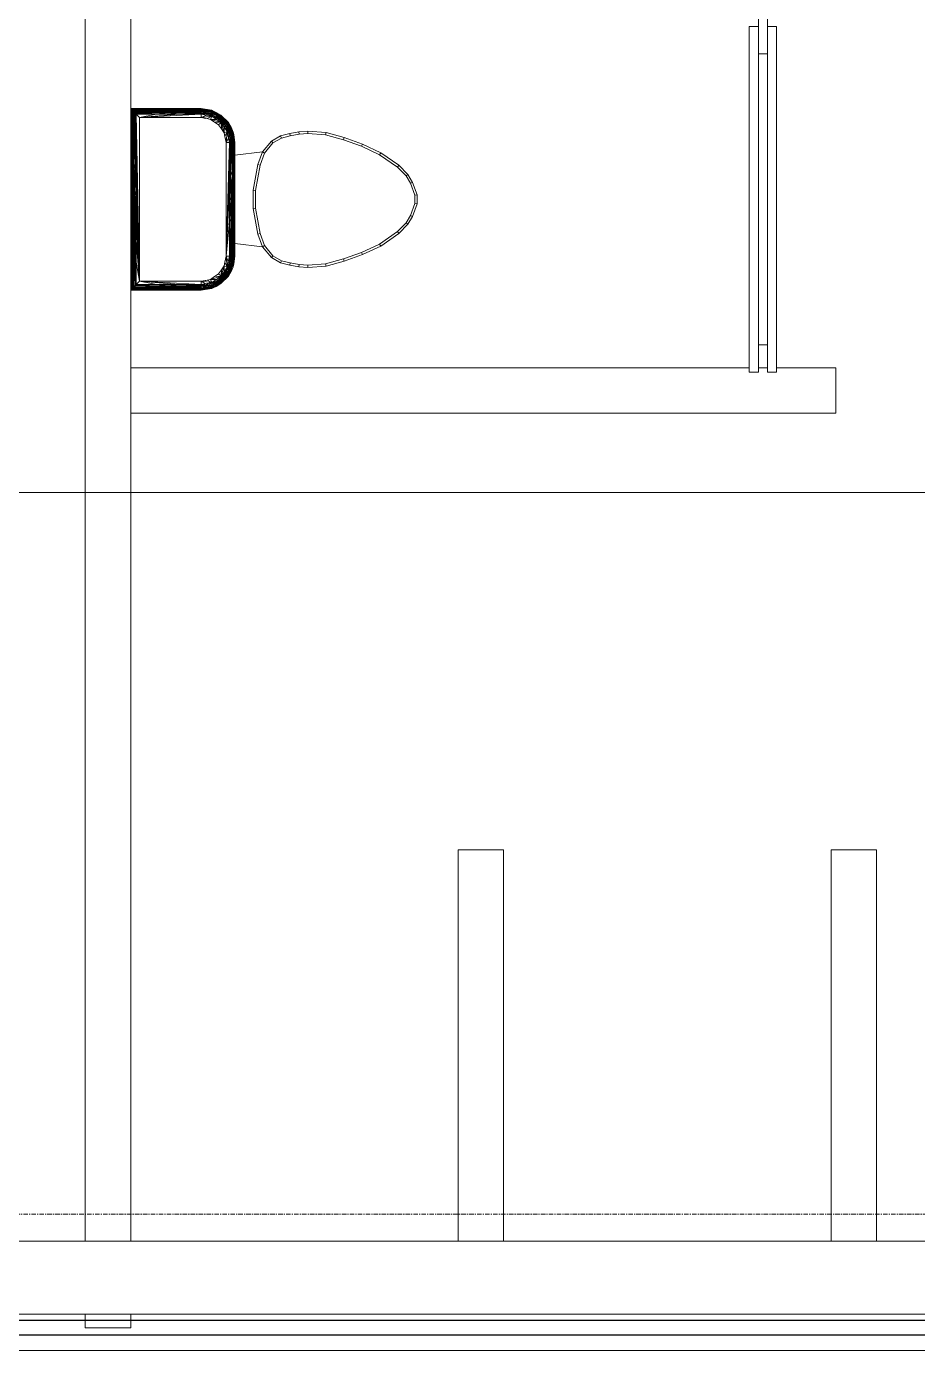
# Model space of a CAD drawing. Header units: inches. Extents: x 19712 to 27543, y -26063 to -18659.
# Drawn here: x 25509.9 to 25607.9, y -22799.3 to -22653.8 of the extents above; entities that cross this region are included whole.
import ezdxf

# ---------------------------------------------------------------- set-up
doc = ezdxf.new("R2010")
doc.units = ezdxf.units.IN
doc.header["$MEASUREMENT"] = 0
doc.linetypes.add('Grid Line 1_2_', pattern=[0.875, 0.5, -0.125, 0.125, -0.125])
for name, color, linetype, lineweight in [('A-DOOR', 31, 'Continuous', 9), ('A-GENM', 13, 'Continuous', 9), ('A-WALL', 113, 'Continuous', 9), ('C-BLDG-PADS', 91, 'Continuous', 9), ('C-TOPO', 7, 'Continuous', 9), ('G-ANNO-SYMB', 111, 'Continuous', 9), ('S-BEAM', 12, 'Continuous', 9), ('S-GRID', 1, 'Continuous', 9)]:
    doc.layers.add(name, color=color, linetype=linetype, lineweight=lineweight)

# ---------------------------------------------------------------- blocks, each defined once
blk = doc.blocks.new('Toilet-Domestic_ - Phase 10')
at = {"layer": 'A-GENM'}
for p, q in [((0.75, 18.98), (-0.98, 18.98)), ((-0.87, 18.86), (-0.98, 18.98)), ((0.75, 18.98), (-0.87, 18.86)), ((0.75, 18.98), (2.89, 18.98)), ((1.58, 18.86), (0.75, 18.98)), ((1.58, 18.86), (2.89, 18.98)), ((5.02, 18.98), (2.89, 18.98)), ((4.03, 18.86), (2.89, 18.98)), ((5.02, 18.98), (4.03, 18.86)), ((5.02, 18.98), (6.75, 18.98)), ((5.02, 18.98), (6.75, 18.86)), ((6.75, 18.98), (7.9, 18.79)), ((6.75, 18.86), (6.75, 18.98)), ((7.24, 18.79), (6.75, 18.98)), ((7.9, 18.79), (6.75, 18.96)), ((6.75, 18.96), (7.63, 18.84)), ((-0.87, 18.86), (-0.98, 17.25)), ((-0.84, 18.84), (-0.87, 18.86)), ((1.58, 18.86), (-0.87, 18.86)), ((-0.87, 18.86), (-0.87, 16.42)), ((-0.84, 18.84), (-0.87, 16.42)), ((-0.84, 18.84), (1.58, 18.86)), ((-0.84, 18.84), (-0.82, 18.82)), ((-0.84, 18.84), (-0.84, 15.19)), ((-0.83, 18.83), (-0.84, 18.56)), ((-0.82, 18.82), (-0.84, 15.19)), ((-0.84, 15.19), (-0.78, 18.78)), ((-0.83, 18.83), (-0.63, 18.84)), ((-0.82, 18.82), (1.58, 18.86)), ((2.74, 18.83), (-0.82, 18.82)), ((-0.82, 18.82), (-0.78, 18.78)), ((-0.8, 14.13), (-0.78, 18.78)), ((2.74, 18.83), (-0.78, 18.78)), ((-0.7, 18.69), (-0.78, 18.78)), ((2.23, 18.78), (-0.78, 18.78)), ((-0.73, 14.35), (-0.78, 18.78)), ((-0.7, 18.69), (-0.73, 14.35)), ((-0.7, 18.69), (2.23, 18.78)), ((-0.7, 18.69), (3.07, 18.7)), ((-0.7, 18.69), (2.7, 18.61)), ((-0.7, 18.69), (-0.61, 18.6)), ((-0.7, 18.69), (-0.65, 15.56)), ((-0.61, 18.6), (-0.65, 15.56)), ((2.7, 18.61), (-0.61, 18.6)), ((-0.49, 18.49), (-0.61, 18.6)), ((3.15, 18.49), (-0.61, 18.6)), ((-0.56, 16.11), (-0.61, 18.6)), ((-0.49, 18.49), (-0.56, 16.11)), ((-0.45, 18.45), (-0.49, 18.49)), ((-0.49, 18.49), (3.15, 18.49)), ((-0.49, 18.49), (-0.45, 15.73)), ((-0.45, 18.45), (3.15, 18.49)), ((1.85, 18.37), (-0.45, 18.45)), ((-0.45, 18.45), (-0.37, 18.37)), ((-0.45, 18.45), (-0.45, 15.73)), ((-0.37, 18.37), (-0.45, 15.73)), ((0, 18), (-0.37, 18.37)), ((1.85, 18.37), (-0.37, 18.37)), ((-0.37, 13.9), (-0.37, 18.37)), ((0, 0), (-0.37, 18.37)), ((0, 18), (1.85, 18.37)), ((0, 18), (4.3, 18.37)), ((0, 18), (6.75, 18.37)), ((0, 18), (6.75, 18)), ((0, 18), (0, 0)), ((6.75, 18), (0, 18)), ((0, 0), (0, 18)), ((2.74, 18.83), (1.58, 18.86)), ((1.58, 18.86), (4.03, 18.86)), ((1.85, 18.37), (3.15, 18.49)), ((1.85, 18.37), (4.3, 18.37)), ((2.23, 18.78), (2.74, 18.83)), ((3.07, 18.7), (2.23, 18.78)), ((2.23, 18.78), (6.75, 18.78)), ((3.07, 18.7), (2.7, 18.61)), ((2.7, 18.61), (3.15, 18.49)), ((2.7, 18.61), (6.75, 18.6)), ((2.74, 18.83), (4.03, 18.86)), ((6.75, 18.84), (2.74, 18.83)), ((6.75, 18.78), (2.74, 18.83)), ((2.74, 18.83), (6.75, 18.82)), ((3.07, 18.7), (6.75, 18.78)), ((3.07, 18.7), (6.75, 18.6)), ((3.07, 18.7), (6.75, 18.69)), ((3.15, 18.49), (6.75, 18.6)), ((6.75, 18.5), (3.15, 18.49)), ((4.3, 18.37), (3.15, 18.49)), ((3.15, 18.49), (6.75, 18.45)), ((6.75, 18.84), (4.03, 18.86)), ((6.75, 18.86), (4.03, 18.86)), ((4.3, 18.37), (6.75, 18.45)), ((4.3, 18.37), (6.75, 18.37)), ((6.75, 18.91), (6.96, 18.89)), ((6.75, 18.91), (7.08, 18.85)), ((6.75, 18.84), (6.75, 18.86)), ((6.75, 18.86), (7.24, 18.79)), ((6.75, 18.84), (6.75, 18.82)), ((6.75, 18.84), (7.24, 18.79)), ((7.33, 18.77), (6.75, 18.83)), ((6.75, 18.78), (6.75, 18.82)), ((7.58, 18.72), (6.75, 18.82)), ((6.75, 18.82), (7.55, 18.76)), ((6.75, 18.82), (7.24, 18.79)), ((6.75, 18.78), (7.61, 18.65)), ((6.75, 18.78), (7.58, 18.72)), ((6.75, 18.78), (6.75, 18.69)), ((7.48, 18.59), (6.75, 18.69)), ((7.61, 18.65), (6.75, 18.69)), ((6.75, 18.6), (6.75, 18.69)), ((6.75, 18.5), (6.75, 18.6)), ((7.48, 18.59), (6.75, 18.6)), ((6.75, 18.6), (7.72, 18.43)), ((6.75, 18.5), (7.72, 18.43)), ((6.75, 18.5), (7.49, 18.38)), ((6.75, 18.5), (6.75, 18.45)), ((6.75, 18.5), (7.45, 18.39)), ((6.75, 18.37), (6.75, 18.45)), ((7.49, 18.38), (6.75, 18.45)), ((6.75, 18.37), (7.49, 18.38)), ((6.75, 18), (6.75, 18.37)), ((7.35, 18.25), (6.75, 18.37)), ((6.75, 18), (7.35, 18.25)), ((6.75, 18), (7.94, 18.13)), ((6.75, 18), (7.28, 17.89)), ((6.75, 18), (7.42, 17.87)), ((6.75, 18), (7.42, 17.87)), ((7.55, 18.76), (7.24, 18.79)), ((7.24, 18.79), (7.87, 18.69)), ((7.24, 18.79), (7.9, 18.79)), ((7.32, 18.74), (7.5, 18.75)), ((7.35, 18.25), (7.49, 18.38)), ((7.94, 18.13), (7.35, 18.25)), ((7.42, 17.87), (7.94, 18.13)), ((7.42, 17.87), (7.8, 17.79)), ((7.42, 17.87), (7.8, 17.79)), ((7.42, 17.87), (7.8, 17.79)), ((7.48, 18.59), (7.61, 18.65)), ((7.48, 18.59), (7.72, 18.43)), ((7.48, 18.59), (8.39, 18.26)), ((7.72, 18.43), (7.49, 18.38)), ((7.94, 18.13), (7.49, 18.38)), ((8.18, 18.13), (7.49, 18.38)), ((7.55, 18.76), (7.87, 18.69)), ((7.58, 18.72), (7.55, 18.76)), ((8.17, 18.55), (7.55, 18.76)), ((7.61, 18.65), (7.58, 18.72)), ((7.58, 18.72), (8.34, 18.43)), ((7.58, 18.72), (8.17, 18.55)), ((7.61, 18.65), (8.39, 18.26)), ((7.61, 18.65), (8.34, 18.43)), ((7.61, 18.65), (8.43, 18.32)), ((7.9, 18.79), (7.63, 18.84)), ((7.78, 18.59), (7.63, 18.73)), ((7.7, 18.71), (8.06, 18.59)), ((8.18, 18.13), (7.72, 18.43)), ((7.72, 18.43), (8.39, 18.26)), ((7.72, 18.43), (8.61, 17.97)), ((7.94, 18.13), (7.8, 17.79)), ((8.25, 17.49), (7.8, 17.79)), ((8.95, 17.45), (7.8, 17.79)), ((7.8, 17.79), (8.45, 17.79)), ((8.25, 17.49), (7.8, 17.79)), ((7.9, 18.79), (7.87, 18.69)), ((8.17, 18.55), (7.87, 18.69)), ((7.87, 18.69), (8.88, 18.17)), ((7.9, 18.79), (8.43, 18.56)), ((7.9, 18.79), (8.88, 18.17)), ((7.9, 18.79), (8.94, 18.26)), ((7.94, 18.13), (8.18, 18.13)), ((7.94, 18.13), (8.45, 17.79)), ((8, 18.53), (8.26, 18.49)), ((8.17, 18.55), (8.88, 18.17)), ((8.34, 18.43), (8.17, 18.55)), ((8.17, 18.55), (8.75, 18.22)), ((8.18, 18.13), (8.78, 17.73)), ((8.18, 18.13), (8.61, 17.97)), ((8.18, 18.13), (8.45, 17.79)), ((8.43, 18.56), (8.2, 18.64)), ((8.69, 17.19), (8.25, 17.49)), ((8.95, 17.45), (8.25, 17.49)), ((8.25, 17.49), (8.69, 17.19)), ((8.96, 18), (8.34, 18.43)), ((8.34, 18.43), (8.75, 18.22)), ((8.34, 18.43), (8.43, 18.32)), ((8.39, 18.26), (8.43, 18.32)), ((8.39, 18.26), (9.19, 17.69)), ((8.39, 18.26), (9.02, 17.75)), ((8.39, 18.26), (8.61, 17.97)), ((8.43, 18.56), (8.94, 18.26)), ((8.43, 18.56), (8.56, 18.46)), ((8.96, 18), (8.43, 18.32)), ((9.19, 17.69), (8.43, 18.32)), ((8.95, 17.45), (8.45, 17.79)), ((8.78, 17.73), (8.45, 17.79)), ((8.54, 18.34), (8.73, 18.14)), ((9.02, 17.75), (8.61, 17.97)), ((9.09, 17.57), (8.61, 17.97)), ((8.78, 17.73), (8.61, 17.97)), ((8.68, 18.27), (9.08, 17.97)), ((9.28, 17.78), (8.75, 18.22)), ((8.96, 18), (8.75, 18.22)), ((8.75, 18.22), (8.88, 18.17)), ((8.95, 17.45), (8.78, 17.73)), ((9.45, 17.09), (8.78, 17.73)), ((9.09, 17.57), (8.78, 17.73)), ((8.79, 18.22), (8.92, 18.12)), ((8.88, 18.17), (8.94, 18.26)), ((9.28, 17.78), (8.88, 18.17)), ((8.88, 18.17), (9.68, 17.37)), ((8.93, 18.02), (9.08, 17.97)), ((9.76, 17.44), (8.94, 18.26)), ((9.68, 17.37), (8.94, 18.26)), ((9.28, 17.78), (8.96, 18)), ((8.96, 18), (9.19, 17.69)), ((9.51, 17.21), (9.02, 17.75)), ((9.19, 17.69), (9.02, 17.75)), ((9.02, 17.75), (9.09, 17.57)), ((9.14, 17.53), (9.06, 17.66)), ((9.07, 17.88), (9.51, 17.43)), ((9.45, 17.09), (9.09, 17.57)), ((9.51, 17.21), (9.09, 17.57)), ((9.51, 17.21), (9.19, 17.69)), ((9.78, 16.93), (9.19, 17.69)), ((9.19, 17.69), (9.51, 17.43)), ((9.28, 17.78), (9.68, 17.37)), ((9.28, 17.78), (9.72, 17.25)), ((9.28, 17.78), (9.51, 17.43)), ((9.31, 17.73), (9.58, 17.46)), ((9.45, 17.53), (9.58, 17.46)), ((9.57, 17.34), (9.58, 17.46)), ((9.75, 17.22), (9.58, 17.46)), ((-0.87, 16.42), (-0.98, 17.24)), ((-0.87, 16.42), (-0.98, 15.52)), ((-0.84, 15.19), (-0.87, 16.42)), ((-0.87, 16.42), (-0.87, 13.96)), ((-0.56, 16.11), (-0.65, 15.56)), ((-0.56, 16.11), (-0.54, 12.94)), ((-0.56, 16.11), (-0.45, 15.73)), ((8.95, 17.45), (8.69, 17.19)), ((8.69, 17.19), (8.99, 16.75)), ((8.99, 16.75), (8.69, 17.19)), ((8.95, 17.45), (8.99, 16.75)), ((8.95, 17.45), (9.29, 16.3)), ((8.95, 17.45), (9.29, 16.95)), ((8.95, 17.45), (9.45, 17.09)), ((8.99, 16.75), (9.29, 16.3)), ((8.99, 16.75), (9.29, 16.3)), ((9.29, 16.95), (9.45, 17.09)), ((9.29, 16.3), (9.29, 16.95)), ((9.29, 16.95), (9.63, 16.44)), ((9.29, 16.3), (9.63, 16.44)), ((9.29, 16.3), (9.36, 15.92)), ((9.29, 16.3), (9.36, 15.92)), ((9.37, 15.92), (9.29, 16.3)), ((9.63, 16.44), (9.36, 15.92)), ((9.45, 17.09), (9.51, 17.21)), ((9.63, 16.44), (9.45, 17.09)), ((9.92, 16.24), (9.45, 17.09)), ((9.45, 17.09), (9.83, 16.18)), ((9.45, 17.09), (9.86, 16.62)), ((9.63, 16.44), (9.5, 15.25)), ((9.72, 17.25), (9.51, 17.43)), ((9.78, 16.93), (9.51, 17.43)), ((9.51, 17.43), (9.93, 16.84)), ((9.51, 17.21), (9.78, 16.93)), ((9.51, 17.21), (9.86, 16.62)), ((9.61, 17.25), (9.84, 17.04)), ((9.72, 17.29), (9.62, 17.42)), ((9.63, 16.44), (9.83, 16.18)), ((9.63, 16.44), (9.77, 15.74)), ((9.68, 17.37), (9.76, 17.44)), ((10.05, 16.67), (9.68, 17.37)), ((10.19, 16.37), (9.68, 17.37)), ((9.72, 17.25), (9.68, 17.37)), ((10.05, 16.67), (9.72, 17.25)), ((9.72, 17.25), (9.93, 16.84)), ((9.76, 17.44), (10.06, 16.93)), ((10.19, 16.37), (9.76, 17.44)), ((10.29, 16.4), (9.76, 17.44)), ((9.83, 16.18), (9.77, 15.74)), ((10.15, 16.11), (9.78, 16.93)), ((10.09, 15.98), (9.78, 16.93)), ((9.78, 16.93), (9.86, 16.62)), ((9.78, 16.93), (9.93, 16.84)), ((9.92, 16.24), (9.83, 16.18)), ((10, 15.25), (9.83, 16.18)), ((9.92, 16.24), (9.86, 16.62)), ((10.09, 15.98), (9.86, 16.62)), ((10, 15.25), (9.92, 16.24)), ((9.92, 16.24), (10.09, 15.98)), ((9.92, 16.24), (10.1, 15.25)), ((10.15, 16.11), (9.93, 16.84)), ((10.06, 16.93), (9.97, 17.05)), ((10.05, 16.67), (9.97, 16.78)), ((10.22, 16.08), (9.97, 16.73)), ((10.03, 16.51), (9.99, 16.76)), ((10.05, 16.67), (10.19, 16.37)), ((10.05, 16.67), (10.26, 16.05)), ((10.05, 16.67), (10.22, 16.08)), ((10.29, 16.4), (10.06, 16.93)), ((10.06, 16.93), (10.14, 16.69)), ((10.22, 16.19), (10.09, 16.56)), ((10.15, 16.11), (10.09, 15.98)), ((10.23, 16.12), (10.1, 16.27)), ((10.15, 16.11), (10.22, 16.08)), ((10.15, 16.11), (10.19, 15.25)), ((10.15, 16.11), (10.28, 15.25)), ((10.19, 16.37), (10.29, 16.4)), ((10.26, 16.05), (10.19, 16.37)), ((10.19, 16.37), (10.29, 15.74)), ((10.26, 16.05), (10.22, 16.08)), ((10.22, 16.08), (10.28, 15.25)), ((10.22, 16.08), (10.32, 15.25)), ((10.24, 15.85), (10.24, 16.01)), ((10.26, 16.05), (10.29, 15.74)), ((10.26, 16.05), (10.32, 15.25)), ((10.29, 16.4), (10.47, 15.25)), ((10.29, 16.4), (10.46, 15.25)), ((10.29, 16.4), (10.34, 16.13)), ((10.29, 15.74), (10.29, 16.4)), ((10.46, 15.25), (10.34, 16.13)), ((15.5, 15.97), (16.5, 16.24)), ((17.5, 16.41), (16.5, 16.24)), ((16.55, 15.99), (16.5, 16.24)), ((16.55, 15.99), (17.54, 16.16)), ((18.5, 16.5), (17.5, 16.41)), ((17.54, 16.16), (17.5, 16.41)), ((17.54, 16.16), (18.5, 16.25)), ((18.5, 16.25), (18.5, 16.5)), ((18.5, 16.5), (20.49, 16.33)), ((18.5, 16.25), (20.45, 16.08)), ((20.45, 16.08), (20.49, 16.33)), ((20.45, 16.08), (22.42, 15.55)), ((22.5, 15.79), (20.49, 16.33)), ((-0.87, 13.96), (-0.98, 15.5)), ((-0.84, 15.19), (-0.87, 13.96)), ((-0.84, 15.19), (-0.85, 12.74)), ((-0.8, 14.13), (-0.84, 15.19)), ((-0.82, 11.65), (-0.84, 15.19)), ((-0.73, 14.35), (-0.65, 15.56)), ((-0.66, 12.27), (-0.65, 15.56)), ((-0.54, 12.94), (-0.65, 15.56)), ((-0.54, 12.94), (-0.45, 15.73)), ((-0.37, 13.9), (-0.45, 15.73)), ((-0.45, 12.78), (-0.45, 15.73)), ((9.5, 15.25), (9.36, 15.92)), ((9.5, 15.25), (9.37, 15.92)), ((9.5, 15.25), (9.39, 15.78)), ((9.5, 15.25), (9.77, 15.74)), ((9.5, 15.25), (9.5, 2.75)), ((9.5, 15.25), (9.87, 15.25)), ((9.87, 15.25), (9.5, 2.75)), ((9.5, 15.25), (9.5, 2.75)), ((9.87, 15.25), (9.77, 15.74)), ((10, 15.25), (9.77, 15.74)), ((9.77, 15.74), (9.95, 15.25)), ((9.97, 15.28), (9.83, 15.44)), ((9.87, 15.25), (9.95, 15.25)), ((9.87, 15.25), (9.87, 12.8)), ((9.95, 15.25), (9.87, 12.8)), ((10, 15.25), (9.95, 15.25)), ((9.95, 15.25), (10, 11.58)), ((10, 15.25), (10, 11.58)), ((10, 15.25), (10.1, 15.25)), ((10, 11.58), (10.1, 15.25)), ((10.09, 15.98), (10.19, 15.25)), ((10.09, 15.98), (10.1, 15.25)), ((10.19, 15.25), (10.1, 15.25)), ((10.16, 12.13), (10.1, 15.25)), ((10.19, 15.25), (10.16, 12.13)), ((10.19, 15.25), (10.25, 12.02)), ((10.19, 15.25), (10.28, 15.25)), ((10.25, 12.02), (10.28, 15.25)), ((10.27, 15.84), (10.33, 15.25)), ((10.28, 15.25), (10.32, 15.25)), ((10.28, 15.25), (10.32, 11.18)), ((10.33, 15.25), (10.29, 15.74)), ((10.29, 15.74), (10.36, 15.25)), ((10.29, 15.74), (10.47, 15.25)), ((10.29, 15.74), (10.32, 15.25)), ((10.33, 15.25), (10.32, 15.25)), ((10.33, 15.25), (10.32, 11.18)), ((10.32, 15.25), (10.32, 11.18)), ((10.33, 15.25), (10.36, 15.25)), ((10.33, 15.25), (10.36, 11.45)), ((10.34, 15.59), (10.41, 15.25)), ((10.36, 15.25), (10.47, 15.25)), ((10.36, 15.25), (10.36, 11.45)), ((10.36, 15.25), (10.47, 13.52)), ((10.41, 15.25), (10.39, 15.46)), ((10.47, 15.25), (10.47, 13.52)), ((14.5, 15.4), (13.5, 14.21)), ((13.72, 14.08), (14.66, 15.21)), ((14.5, 15.4), (15.5, 15.97)), ((14.66, 15.21), (14.5, 15.4)), ((14.66, 15.21), (15.6, 15.73)), ((15.6, 15.73), (15.5, 15.97)), ((15.6, 15.73), (16.55, 15.99)), ((22.42, 15.55), (22.5, 15.79)), ((22.42, 15.55), (24.4, 14.83)), ((22.5, 15.79), (24.5, 15.06)), ((24.4, 14.83), (24.5, 15.06)), ((24.4, 14.83), (26.37, 13.91)), ((26.5, 14.13), (24.5, 15.06)), ((-0.98, 12.06), (-0.87, 13.96)), ((-0.87, 13.96), (-0.98, 13.78)), ((-0.87, 11.52), (-0.87, 13.96)), ((-0.85, 12.74), (-0.87, 13.96)), ((-0.8, 14.13), (-0.82, 11.65)), ((-0.73, 14.35), (-0.8, 14.13)), ((-0.76, 11.64), (-0.8, 14.13)), ((-0.76, 11.64), (-0.73, 14.35)), ((-0.66, 12.27), (-0.73, 14.35)), ((-0.37, 13.9), (-0.45, 12.78)), ((-0.37, 13.9), (0, 0)), ((-0.37, 13.9), (-0.37, 11.67)), ((10.36, 11.45), (10.47, 13.52)), ((13.5, 14.21), (10.46, 13.86)), ((10.47, 13.52), (10.47, 12.13)), ((13.5, 14.21), (13, 12.84)), ((13.24, 12.77), (13.72, 14.08)), ((13.72, 14.08), (13.5, 14.21)), ((26.37, 13.91), (26.5, 14.13)), ((26.37, 13.91), (28.34, 12.55)), ((28.5, 12.74), (26.5, 14.13)), ((-0.87, 11.52), (-0.98, 12.04)), ((-0.87, 11.52), (-0.85, 12.74)), ((-0.82, 11.65), (-0.85, 12.74)), ((-0.84, 8.86), (-0.85, 12.74)), ((-0.82, 11.65), (-0.84, 8.86)), ((-0.79, 8.96), (-0.82, 11.65)), ((-0.76, 11.64), (-0.82, 11.65)), ((-0.76, 11.64), (-0.66, 12.27)), ((-0.66, 12.27), (-0.71, 9.44)), ((-0.66, 12.27), (-0.54, 12.94)), ((-0.62, 9.12), (-0.66, 12.27)), ((-0.62, 9.12), (-0.54, 12.94)), ((-0.53, 9.93), (-0.54, 12.94)), ((-0.54, 12.94), (-0.45, 12.78)), ((-0.53, 9.93), (-0.45, 12.78)), ((-0.37, 9.43), (-0.45, 12.78)), ((-0.37, 11.67), (-0.45, 12.78)), ((0, 0), (-0.37, 11.67)), ((-0.37, 9.43), (-0.37, 11.67)), ((9.5, 2.75), (9.87, 12.8)), ((10, 11.58), (9.87, 12.8)), ((9.87, 12.8), (9.87, 10.35)), ((10, 11.58), (10.16, 12.13)), ((10.11, 9.25), (10.16, 12.13)), ((10.25, 12.02), (10.16, 12.13)), ((10.21, 9), (10.16, 12.13)), ((10.25, 12.02), (10.21, 9)), ((10.25, 12.02), (10.32, 11.18)), ((10.25, 12.02), (10.28, 8.74)), ((10.36, 11.45), (10.47, 12.13)), ((10.47, 10.56), (10.47, 12.13)), ((13, 12.84), (12.5, 10)), ((12.75, 9.98), (13.24, 12.77)), ((13.24, 12.77), (13, 12.84)), ((28.34, 12.55), (28.5, 12.74)), ((28.34, 12.55), (29.3, 11.59)), ((28.5, 12.74), (29.5, 11.74)), ((29.3, 11.59), (29.5, 11.74)), ((30, 10.87), (29.5, 11.74)), ((-0.87, 11.52), (-0.98, 10.53)), ((-0.87, 9.07), (-0.98, 10.52)), ((-0.84, 8.86), (-0.87, 11.52)), ((-0.87, 11.52), (-0.87, 9.07)), ((-0.79, 8.96), (-0.76, 11.64)), ((-0.76, 11.64), (-0.71, 9.44)), ((9.5, 2.75), (9.87, 10.35)), ((10, 11.58), (9.87, 10.35)), ((9.87, 6.55), (9.87, 10.35)), ((9.87, 10.35), (9.96, 8.89)), ((10, 11.58), (9.96, 8.89)), ((10, 11.58), (10.11, 9.25)), ((10.32, 11.18), (10.28, 8.74)), ((10.36, 11.45), (10.32, 11.18)), ((10.32, 11.18), (10.35, 9.11)), ((10.36, 11.45), (10.35, 9.11)), ((10.36, 11.45), (10.47, 9)), ((10.36, 11.45), (10.36, 7.65)), ((10.36, 11.45), (10.47, 10.56)), ((10.47, 9), (10.47, 10.56)), ((29.3, 11.59), (29.77, 10.77)), ((29.77, 10.77), (30, 10.87)), ((29.77, 10.77), (30.25, 9.46)), ((30.5, 9.5), (30, 10.87)), ((-0.87, 9.07), (-0.98, 9)), ((-0.98, 8.99), (-0.87, 6.58)), ((-0.84, 8.86), (-0.87, 9.07)), ((-0.87, 9.07), (-0.85, 6.57)), ((-0.87, 9.07), (-0.87, 6.58)), ((-0.84, 8.86), (-0.85, 6.57)), ((-0.79, 8.96), (-0.84, 8.86)), ((-0.82, 6.17), (-0.84, 8.86)), ((-0.79, 8.96), (-0.82, 6.17)), ((-0.79, 8.96), (-0.71, 9.44)), ((-0.79, 8.96), (-0.75, 6.1)), ((-0.75, 6.1), (-0.71, 9.44)), ((-0.68, 6.79), (-0.71, 9.44)), ((-0.62, 9.12), (-0.71, 9.44)), ((-0.68, 6.79), (-0.62, 9.12)), ((-0.53, 9.93), (-0.62, 9.12)), ((-0.62, 9.12), (-0.55, 6.98)), ((-0.53, 9.93), (-0.55, 6.98)), ((-0.37, 9.43), (-0.53, 9.93)), ((-0.53, 9.93), (-0.46, 7.82)), ((-0.37, 9.43), (-0.46, 7.82)), ((0, 0), (-0.37, 9.43)), ((-0.37, 9.43), (-0.37, 6.98)), ((9.87, 6.55), (9.96, 8.89)), ((10.11, 9.25), (9.96, 8.89)), ((9.96, 8.89), (10.03, 6.82)), ((10.11, 9.25), (10.03, 6.82)), ((10.11, 9.25), (10.21, 9)), ((10.11, 9.25), (10.15, 5.98)), ((10.21, 9), (10.15, 5.98)), ((10.21, 9), (10.25, 5.87)), ((10.21, 9), (10.28, 8.74)), ((10.25, 5.87), (10.28, 8.74)), ((10.35, 9.11), (10.28, 8.74)), ((10.33, 6.42), (10.28, 8.74)), ((10.28, 8.74), (10.3, 5.2)), ((10.33, 6.42), (10.35, 9.11)), ((10.35, 9.11), (10.36, 7.65)), ((10.47, 9), (10.36, 7.65)), ((10.47, 9), (10.47, 7.61)), ((12.75, 9.98), (12.5, 10)), ((12.5, 8), (12.5, 10)), ((12.75, 8.02), (12.75, 9.98)), ((30.25, 9.46), (30.5, 9.5)), ((30.25, 9.46), (30.25, 8.54)), ((30.5, 9.5), (30.5, 8.5)), ((-0.46, 7.82), (-0.55, 6.98)), ((-0.46, 7.82), (-0.5, 3.31)), ((-0.37, 4.53), (-0.46, 7.82)), ((-0.46, 7.82), (-0.37, 6.98)), ((10.33, 6.42), (10.36, 7.65)), ((10.36, 5.2), (10.36, 7.65)), ((10.36, 7.65), (10.47, 7.61)), ((10.37, 7.6), (10.47, 6.21)), ((10.47, 6.21), (10.47, 7.61)), ((10.47, 7.61), (10.47, 7.6)), ((12.75, 8.02), (12.5, 8)), ((12.5, 8), (13, 5.16)), ((13.24, 5.23), (12.75, 8.02)), ((30.25, 8.54), (29.77, 7.23)), ((30, 7.13), (30.5, 8.5)), ((30.25, 8.54), (30.5, 8.5)), ((-0.98, 6.51), (-0.87, 6.58)), ((-0.98, 6.49), (-0.87, 4.18)), ((-0.85, 6.57), (-0.87, 6.58)), ((-0.87, 4.1), (-0.87, 6.58)), ((-0.85, 6.57), (-0.87, 4.1)), ((-0.84, 2.84), (-0.85, 6.57)), ((-0.82, 6.17), (-0.85, 6.57)), ((-0.84, 2.84), (-0.82, 6.17)), ((-0.82, 6.17), (-0.78, 3.22)), ((-0.82, 6.17), (-0.75, 6.1)), ((-0.78, 3.22), (-0.75, 6.1)), ((-0.68, 6.79), (-0.75, 6.1)), ((-0.75, 6.1), (-0.7, 3.97)), ((-0.68, 6.79), (-0.7, 3.97)), ((-0.68, 6.79), (-0.55, 6.98)), ((-0.68, 6.79), (-0.6, 4.28)), ((-0.6, 4.28), (-0.55, 6.98)), ((-0.5, 3.31), (-0.55, 6.98)), ((0, 0), (-0.37, 6.98)), ((-0.37, 4.53), (-0.37, 6.98)), ((9.5, 2.75), (9.87, 6.55)), ((9.87, 6.55), (10.03, 6.82)), ((9.87, 6.55), (9.87, 2.75)), ((9.87, 6.55), (9.95, 2.75)), ((9.95, 2.75), (10.03, 6.82)), ((10, 2.75), (10.03, 6.82)), ((10.1, 2.75), (10.03, 6.82)), ((10.15, 5.98), (10.03, 6.82)), ((10.1, 2.75), (10.15, 5.98)), ((10.15, 5.98), (10.19, 2.75)), ((10.15, 5.98), (10.25, 5.87)), ((10.19, 2.75), (10.25, 5.87)), ((10.25, 5.87), (10.3, 5.2)), ((10.25, 5.87), (10.28, 2.75)), ((10.33, 6.42), (10.3, 5.2)), ((10.36, 5.2), (10.33, 6.42)), ((10.33, 6.42), (10.33, 2.75)), ((10.36, 5.2), (10.47, 6.21)), ((10.47, 4.48), (10.47, 6.21)), ((28.34, 5.45), (29.3, 6.41)), ((28.5, 5.26), (29.5, 6.26)), ((29.3, 6.41), (29.77, 7.23)), ((29.5, 6.26), (29.3, 6.41)), ((30, 7.13), (29.5, 6.26)), ((29.77, 7.23), (30, 7.13)), ((-0.37, 4.53), (-0.5, 3.31)), ((0, 0), (-0.37, 4.53)), ((-0.37, 4.53), (-0.37, 2.08)), ((10.3, 5.2), (10.28, 2.75)), ((10.33, 2.75), (10.3, 5.2)), ((10.3, 5.2), (10.32, 2.75)), ((10.36, 5.2), (10.33, 2.75)), ((10.36, 5.2), (10.47, 4.48)), ((10.36, 5.2), (10.36, 2.75)), ((10.47, 4.48), (10.36, 2.75)), ((10.47, 4.48), (10.47, 2.75)), ((13.24, 5.23), (13, 5.16)), ((13, 5.16), (13.5, 3.79)), ((13.72, 3.92), (13.24, 5.23)), ((26.37, 4.09), (28.34, 5.45)), ((28.5, 5.26), (26.5, 3.87)), ((28.5, 5.26), (28.34, 5.45)), ((-0.98, 4.01), (-0.87, 4.1)), ((-0.98, 2.5), (-0.87, 4.1)), ((-0.84, 2.84), (-0.87, 4.1)), ((-0.87, 1.58), (-0.87, 4.1)), ((-0.84, 2.84), (-0.78, 3.22)), ((-0.78, 3.22), (-0.7, 3.97)), ((-0.78, -0.78), (-0.78, 3.22)), ((-0.78, 3.22), (-0.7, -0.7)), ((-0.6, 4.28), (-0.7, 3.97)), ((-0.7, 3.97), (-0.7, -0.7)), ((-0.7, 3.97), (-0.64, 1.85)), ((-0.6, 4.28), (-0.64, 1.85)), ((-0.5, 3.31), (-0.64, 1.85)), ((-0.61, -0.6), (-0.5, 3.31)), ((-0.6, 4.28), (-0.5, 3.31)), ((-0.37, 2.08), (-0.5, 3.31)), ((-0.45, -0.45), (-0.5, 3.31)), ((10.32, 2.98), (10.33, 2.75)), ((13.5, 3.79), (10.47, 4.14)), ((13.72, 3.92), (13.5, 3.79)), ((13.5, 3.79), (14.5, 2.6)), ((14.66, 2.79), (13.72, 3.92)), ((22.42, 2.45), (24.4, 3.17)), ((22.5, 2.21), (24.5, 2.94)), ((24.4, 3.17), (26.37, 4.09)), ((24.5, 2.94), (24.4, 3.17)), ((24.5, 2.94), (26.5, 3.87)), ((26.5, 3.87), (26.37, 4.09)), ((-0.98, 2.48), (-0.87, 1.58)), ((-0.98, 0.76), (-0.87, 1.58)), ((-0.84, 2.84), (-0.87, 1.58)), ((-0.84, -0.84), (-0.87, 1.58)), ((-0.87, -0.87), (-0.87, 1.58)), ((-0.78, -0.78), (-0.84, 2.84)), ((-0.82, -0.83), (-0.84, 2.84)), ((-0.84, 2.84), (-0.84, -0.84)), ((-0.7, -0.7), (-0.64, 1.85)), ((-0.61, -0.6), (-0.64, 1.85)), ((-0.37, 2.08), (-0.45, -0.45)), ((0, 0), (-0.37, 2.08)), ((-0.37, 2.08), (-0.37, -0.37)), ((9.29, 1.7), (8.95, 0.55)), ((9.29, 1.7), (8.99, 1.25)), ((9.29, 1.7), (8.99, 1.25)), ((9.36, 2.08), (9.29, 1.7)), ((9.36, 2.08), (9.29, 1.7)), ((9.37, 2.08), (9.29, 1.7)), ((9.63, 1.56), (9.29, 1.7)), ((9.29, 1.7), (9.29, 1.05)), ((9.63, 1.56), (9.29, 1.05)), ((9.5, 2.75), (9.36, 2.08)), ((9.36, 2.08), (9.63, 1.56)), ((9.37, 2.08), (9.5, 2.75)), ((9.5, 2.75), (9.39, 2.22)), ((9.93, 1.78), (9.47, 0.89)), ((9.5, 2.75), (9.87, 2.75)), ((9.5, 2.75), (9.75, 2.15)), ((9.5, 2.75), (9.63, 1.56)), ((9.75, 2.15), (9.63, 1.56)), ((9.63, 1.56), (9.89, 2.01)), ((9.63, 1.32), (9.89, 2.01)), ((9.63, 1.32), (9.93, 1.78)), ((9.63, 1.56), (9.63, 1.32)), ((10.19, 1.63), (9.68, 0.62)), ((9.87, 2.75), (9.75, 2.15)), ((9.75, 2.15), (9.89, 2.01)), ((9.75, 1.11), (10.09, 2.02)), ((10.15, 1.89), (9.75, 1.11)), ((9.93, 1.78), (9.75, 1.11)), ((10.19, 1.63), (9.76, 0.56)), ((9.76, 0.56), (10.29, 1.6)), ((10.15, 1.89), (9.82, 1.07)), ((9.87, 2.75), (9.95, 2.75)), ((9.87, 2.75), (9.89, 2.01)), ((10, 2.75), (9.89, 2.08)), ((10, 2.75), (9.89, 2.01)), ((9.95, 2.75), (9.89, 2.01)), ((9.93, 1.78), (9.89, 2.01)), ((10.1, 2.75), (9.93, 1.78)), ((10, 2.75), (9.93, 1.78)), ((9.93, 1.78), (10.09, 2.02)), ((10.15, 1.89), (9.93, 1.16)), ((9.97, 2.75), (9.95, 2.75)), ((10.22, 1.92), (9.97, 1.27)), ((10.03, 1.49), (9.99, 1.24)), ((10.1, 2.75), (10, 2.75)), ((10.26, 1.95), (10.05, 1.33)), ((10.22, 1.92), (10.05, 1.33)), ((10.05, 1.33), (10.19, 1.63)), ((10.06, 1.07), (10.29, 1.6)), ((10.1, 2.75), (10.09, 2.02)), ((10.19, 2.75), (10.09, 2.02)), ((10.15, 1.89), (10.09, 2.02)), ((10.22, 1.81), (10.09, 1.44)), ((10.1, 2.75), (10.19, 2.75)), ((10.1, 1.72), (10.23, 1.87)), ((10.19, 2.75), (10.15, 1.89)), ((10.28, 2.75), (10.15, 1.89)), ((10.22, 1.92), (10.15, 1.89)), ((10.19, 2.75), (10.28, 2.75)), ((10.19, 1.63), (10.29, 2.26)), ((10.26, 1.95), (10.19, 1.63)), ((10.19, 1.63), (10.29, 1.6)), ((10.28, 2.75), (10.22, 1.92)), ((10.22, 1.92), (10.32, 2.75)), ((10.22, 1.92), (10.26, 1.95)), ((10.24, 2.15), (10.24, 1.99)), ((10.32, 2.75), (10.26, 1.95)), ((10.26, 1.95), (10.29, 2.26)), ((10.33, 2.75), (10.27, 2.16)), ((10.28, 2.75), (10.32, 2.75)), ((10.46, 2.75), (10.29, 1.6)), ((10.47, 2.75), (10.29, 1.6)), ((10.33, 2.75), (10.29, 2.26)), ((10.32, 2.75), (10.29, 2.26)), ((10.36, 2.75), (10.29, 2.26)), ((10.29, 2.26), (10.47, 2.75)), ((10.29, 2.26), (10.29, 1.6)), ((10.34, 1.87), (10.29, 1.6)), ((10.33, 2.75), (10.32, 2.75)), ((10.33, 2.75), (10.36, 2.75)), ((10.46, 2.75), (10.34, 1.87)), ((10.41, 2.75), (10.34, 2.41)), ((10.36, 2.75), (10.47, 2.75)), ((10.39, 2.54), (10.41, 2.75)), ((14.5, 2.6), (14.66, 2.79)), ((15.5, 2.03), (14.5, 2.6)), ((14.66, 2.79), (15.6, 2.26)), ((15.5, 2.03), (15.6, 2.26)), ((15.5, 2.03), (16.5, 1.76)), ((15.6, 2.26), (16.55, 2.01)), ((16.5, 1.76), (16.55, 2.01)), ((17.5, 1.59), (16.5, 1.76)), ((16.55, 2.01), (17.54, 1.83)), ((17.5, 1.59), (17.54, 1.83)), ((17.5, 1.59), (18.5, 1.5)), ((17.54, 1.83), (18.5, 1.75)), ((18.5, 1.75), (20.45, 1.92)), ((18.5, 1.5), (18.5, 1.75)), ((20.49, 1.67), (18.5, 1.5)), ((20.45, 1.92), (22.42, 2.45)), ((20.49, 1.67), (20.45, 1.92)), ((20.49, 1.67), (22.5, 2.21)), ((22.5, 2.21), (22.42, 2.45)), ((-0.98, 0.75), (-0.87, -0.87)), ((0, 0), (-0.37, -0.37)), ((0, 0), (6.75, 0)), ((0, 0), (6.75, -0.37)), ((0, 0), (1.85, -0.37)), ((0, 0), (4.3, -0.37)), ((7.42, 0.13), (6.75, 0)), ((7.42, 0.13), (6.75, 0)), ((7.28, 0.1), (6.75, 0)), ((7.94, -0.13), (6.75, 0)), ((6.75, -0.37), (6.75, 0)), ((6.75, 0), (7.24, -0.27)), ((7.28, 0.1), (7.42, 0.13)), ((7.8, 0.21), (7.42, 0.13)), ((7.42, 0.13), (7.8, 0.21)), ((7.94, -0.13), (7.42, 0.13)), ((7.68, -0.33), (8.59, 0.05)), ((8.59, 0.05), (7.74, -0.42)), ((7.8, 0.21), (8.95, 0.55)), ((7.8, 0.21), (8.25, 0.51)), ((8.25, 0.51), (7.8, 0.21)), ((7.8, 0.21), (7.94, -0.13)), ((7.8, 0.21), (8.45, 0.21)), ((7.94, -0.13), (8.45, 0.21)), ((7.94, -0.13), (8.59, 0.05)), ((8.59, 0.05), (8.12, -0.36)), ((8.25, 0.51), (8.69, 0.81)), ((8.69, 0.8), (8.25, 0.51)), ((8.25, 0.51), (8.95, 0.55)), ((8.43, -0.29), (9.19, 0.3)), ((8.45, 0.21), (8.95, 0.55)), ((8.59, 0.05), (8.45, 0.21)), ((8.59, 0.05), (9.23, 0.72)), ((8.59, 0.05), (8.95, 0.55)), ((8.59, 0.05), (9.07, 0.41)), ((8.59, 0.05), (8.71, -0.01)), ((8.99, 1.25), (8.69, 0.8)), ((8.69, 0.81), (8.99, 1.25)), ((8.69, 0.8), (8.95, 0.55)), ((9.25, 0.48), (8.71, -0.01)), ((8.71, -0.01), (9.07, 0.41)), ((9.19, 0.3), (8.71, -0.01)), ((8.75, -0.23), (9.28, 0.22)), ((9.68, 0.62), (8.88, -0.18)), ((9.28, 0.22), (8.88, -0.18)), ((9.5, 0.54), (8.93, -0.01)), ((9.19, 0.3), (8.93, -0.01)), ((9.28, 0.22), (8.93, -0.01)), ((9.68, 0.62), (8.94, -0.26)), ((9.76, 0.56), (8.94, -0.26)), ((8.99, 1.25), (8.95, 0.55)), ((8.95, 0.55), (9.29, 1.05)), ((8.95, 0.55), (9.23, 0.72)), ((8.97, -0.08), (9.23, 0.18)), ((8.97, -0.08), (9.03, 0.05)), ((9.15, 0.44), (9.03, 0.36)), ((9.47, 0.89), (9.07, 0.41)), ((9.23, 0.72), (9.07, 0.41)), ((9.25, 0.48), (9.07, 0.41)), ((9.19, 0.3), (9.75, 1.11)), ((9.19, 0.3), (9.82, 1.07)), ((9.19, 0.3), (9.5, 0.54)), ((9.25, 0.48), (9.19, 0.3)), ((9.63, 1.32), (9.23, 0.72)), ((9.23, 0.72), (9.29, 1.05)), ((9.25, 0.48), (9.75, 1.11)), ((9.25, 0.48), (9.47, 0.89)), ((9.4, 0.6), (9.27, 0.51)), ((9.47, 0.89), (9.28, 0.75)), ((9.28, 0.22), (9.72, 0.75)), ((9.28, 0.22), (9.68, 0.62)), ((9.5, 0.54), (9.28, 0.22)), ((9.63, 1.32), (9.29, 1.05)), ((9.32, 0.27), (9.46, 0.42)), ((9.72, 0.75), (9.46, 0.42)), ((9.51, 0.56), (9.46, 0.42)), ((9.63, 1.32), (9.47, 0.89)), ((9.47, 0.89), (9.75, 1.11)), ((9.5, 0.54), (9.93, 1.16)), ((9.5, 0.54), (9.82, 1.07)), ((9.5, 0.54), (9.72, 0.75)), ((9.72, 0.71), (9.62, 0.57)), ((9.64, 0.77), (9.84, 0.96)), ((10.05, 1.33), (9.68, 0.62)), ((9.72, 0.75), (9.68, 0.62)), ((9.76, 0.56), (9.68, 0.62)), ((10.05, 1.33), (9.72, 0.75)), ((9.93, 1.16), (9.72, 0.75)), ((9.75, 1.11), (9.82, 1.07)), ((9.76, 0.56), (10.06, 1.07)), ((9.93, 1.16), (9.82, 1.07)), ((9.97, 1.22), (10.05, 1.33)), ((10.06, 1.07), (9.97, 0.95)), ((10.06, 1.07), (10.15, 1.31)), ((-0.98, -0.98), (-0.87, -0.87)), ((-0.98, -0.98), (0.75, -0.98)), ((-0.84, -0.84), (-0.87, -0.87)), ((0.75, -0.98), (-0.87, -0.87)), ((1.58, -0.87), (-0.87, -0.87)), ((-0.83, -0.83), (-0.84, -0.67)), ((-0.82, -0.83), (-0.84, -0.84)), ((1.58, -0.87), (-0.84, -0.84)), ((-0.83, -0.83), (-0.66, -0.84)), ((-0.78, -0.78), (-0.82, -0.83)), ((-0.82, -0.83), (2.74, -0.83)), ((-0.82, -0.83), (1.58, -0.87)), ((-0.78, -0.78), (-0.7, -0.7)), ((3.07, -0.71), (-0.78, -0.78)), ((-0.78, -0.78), (2.74, -0.83)), ((-0.78, -0.78), (3.7, -0.78)), ((-0.61, -0.6), (-0.7, -0.7)), ((3.07, -0.71), (-0.7, -0.7)), ((-0.61, -0.6), (-0.45, -0.45)), ((-0.61, -0.6), (3.15, -0.5)), ((3.07, -0.71), (-0.61, -0.6)), ((-0.61, -0.6), (3.45, -0.61)), ((-0.37, -0.37), (-0.45, -0.45)), ((1.85, -0.37), (-0.45, -0.45)), ((3.15, -0.5), (-0.45, -0.45)), ((-0.37, -0.37), (1.85, -0.37)), ((0, 0), (6.75, 0)), ((0.75, -0.98), (1.58, -0.87)), ((0.75, -0.98), (2.89, -0.98)), ((2.74, -0.83), (1.58, -0.87)), ((2.89, -0.98), (1.58, -0.87)), ((4.03, -0.87), (1.58, -0.87)), ((1.85, -0.37), (4.3, -0.37)), ((1.85, -0.37), (3.15, -0.5)), ((6.75, -0.78), (2.74, -0.83)), ((2.74, -0.83), (3.7, -0.78)), ((2.74, -0.83), (6.75, -0.82)), ((6.75, -0.84), (2.74, -0.83)), ((2.74, -0.83), (4.03, -0.87)), ((2.89, -0.98), (4.03, -0.87)), ((5.02, -0.98), (2.89, -0.98)), ((3.07, -0.71), (3.45, -0.61)), ((3.07, -0.71), (6.75, -0.7)), ((3.07, -0.71), (3.7, -0.78)), ((4.3, -0.37), (3.15, -0.5)), ((6.75, -0.45), (3.15, -0.5)), ((6.75, -0.6), (3.15, -0.5)), ((6.75, -0.5), (3.15, -0.5)), ((3.15, -0.5), (3.45, -0.61)), ((6.75, -0.6), (3.45, -0.61)), ((6.75, -0.7), (3.45, -0.61)), ((6.75, -0.7), (3.7, -0.78)), ((6.75, -0.78), (3.7, -0.78)), ((6.75, -0.84), (4.03, -0.87)), ((6.75, -0.87), (4.03, -0.87)), ((5.02, -0.98), (4.03, -0.87)), ((6.75, -0.37), (4.3, -0.37)), ((6.75, -0.45), (4.3, -0.37)), ((6.75, -0.87), (5.02, -0.98)), ((6.75, -0.98), (5.02, -0.98)), ((6.75, -0.37), (7.24, -0.27)), ((6.75, -0.45), (7.24, -0.27)), ((7.24, -0.27), (6.75, -0.5)), ((7.68, -0.33), (6.75, -0.5)), ((6.75, -0.5), (6.94, -0.33)), ((6.75, -0.37), (6.75, -0.45)), ((6.75, -0.6), (7.74, -0.42)), ((7.74, -0.42), (6.75, -0.5)), ((6.75, -0.45), (6.75, -0.5)), ((6.75, -0.6), (6.75, -0.5)), ((6.75, -0.6), (7.49, -0.59)), ((7.49, -0.59), (6.75, -0.7)), ((6.75, -0.6), (6.75, -0.7)), ((6.75, -0.78), (7.61, -0.65)), ((7.61, -0.65), (6.75, -0.7)), ((6.75, -0.78), (6.75, -0.7)), ((7.58, -0.72), (6.75, -0.78)), ((7.58, -0.72), (6.75, -0.82)), ((7.55, -0.76), (6.75, -0.82)), ((6.75, -0.83), (7.33, -0.77)), ((6.75, -0.78), (6.75, -0.82)), ((6.75, -0.98), (7.9, -0.79)), ((6.75, -0.96), (7.9, -0.79)), ((7.24, -0.79), (6.75, -0.98)), ((7.24, -0.79), (6.75, -0.84)), ((7.24, -0.79), (6.75, -0.82)), ((7.24, -0.79), (6.75, -0.87)), ((6.75, -0.84), (6.75, -0.82)), ((6.75, -0.96), (7.63, -0.84)), ((6.75, -0.84), (6.75, -0.87)), ((6.75, -0.91), (7.08, -0.85)), ((6.75, -0.98), (6.75, -0.87)), ((6.75, -0.91), (6.96, -0.89)), ((7.94, -0.13), (7.24, -0.27)), ((7.68, -0.33), (7.24, -0.27)), ((7.24, -0.79), (7.87, -0.69)), ((7.24, -0.79), (7.55, -0.76)), ((7.24, -0.79), (7.9, -0.79)), ((7.33, -0.74), (7.5, -0.75)), ((8.43, -0.29), (7.49, -0.59)), ((7.49, -0.59), (8.12, -0.36)), ((7.49, -0.59), (7.74, -0.42)), ((7.49, -0.59), (7.61, -0.65)), ((8.17, -0.55), (7.55, -0.76)), ((7.55, -0.76), (7.87, -0.69)), ((7.58, -0.72), (7.55, -0.76)), ((8.34, -0.43), (7.58, -0.72)), ((7.58, -0.72), (8.17, -0.55)), ((7.58, -0.72), (7.61, -0.65)), ((8.43, -0.29), (7.61, -0.65)), ((8.34, -0.43), (7.61, -0.65)), ((7.78, -0.6), (7.63, -0.73)), ((7.63, -0.84), (7.9, -0.79)), ((7.94, -0.13), (7.68, -0.33)), ((7.68, -0.33), (7.74, -0.42)), ((8.06, -0.59), (7.7, -0.72)), ((7.74, -0.42), (8.12, -0.36)), ((7.87, -0.69), (8.88, -0.18)), ((8.17, -0.55), (7.87, -0.69)), ((7.87, -0.69), (7.9, -0.79)), ((8.88, -0.18), (7.9, -0.79)), ((8.94, -0.26), (7.9, -0.79)), ((8.43, -0.56), (7.9, -0.79)), ((8.26, -0.49), (8.01, -0.53)), ((8.71, -0.01), (8.12, -0.36)), ((8.43, -0.29), (8.12, -0.36)), ((8.17, -0.55), (8.88, -0.18)), ((8.75, -0.23), (8.17, -0.55)), ((8.34, -0.43), (8.17, -0.55)), ((8.2, -0.64), (8.43, -0.56)), ((8.34, -0.43), (8.93, -0.01)), ((8.34, -0.43), (8.75, -0.23)), ((8.34, -0.43), (8.43, -0.29)), ((8.43, -0.29), (8.71, -0.01)), ((8.43, -0.29), (8.93, -0.01)), ((8.94, -0.26), (8.43, -0.56)), ((8.43, -0.56), (8.56, -0.46)), ((8.75, -0.11), (8.54, -0.35)), ((8.97, -0.08), (8.72, -0.25)), ((8.75, -0.23), (8.93, -0.01)), ((8.75, -0.23), (8.88, -0.18)), ((8.78, -0.22), (8.93, -0.12)), ((8.84, -0.07), (8.97, -0.08)), ((8.94, -0.26), (8.88, -0.18))]:
    blk.add_line(p, q, dxfattribs=at)
blk = doc.blocks.new('32_ x 84_-32_ x 84_-302052 - 189498-301248-Site Plan - Phase 1')
at = {"layer": 'A-DOOR', "color": 7}
for p, q in [((-3, 0.97), (35, 0.97)), ((-3, 0.97), (-3, -0.03)), ((35, 0.97), (35, -0.03)), ((35, -0.03), (-3, -0.03)), ((-3, -1.03), (35, -1.03)), ((-3, -1.03), (-3, -2.03)), ((0, -0.03), (0, -1.03)), ((32, -1.03), (32, -0.03)), ((35, -1.03), (35, -2.03)), ((35, -2.03), (-3, -2.03))]:
    blk.add_line(p, q, dxfattribs=at)
blk = doc.blocks.new('Locker Rooms_Ryan_ifc-1-Site Plan - Phase 1')
at = {"layer": 'A-WALL', "color": 7}
for p, q in [((25516.39, -22423.63), (25516.39, -22787.33)), ((25521.39, -22787.33), (25521.39, -22423.63)), ((25590.39, -22631.3), (25590.39, -22653.8)), ((25591.39, -22653.8), (25591.39, -22631.3)), ((25589.39, -22691.3), (25521.39, -22691.3)), ((25521.39, -22691.3), (25521.39, -22696.3)), ((25590.39, -22691.3), (25591.39, -22691.3)), ((25591.39, -22691.3), (25590.39, -22691.3)), ((25598.89, -22691.3), (25592.39, -22691.3)), ((25598.89, -22696.3), (25598.89, -22691.3)), ((25521.39, -22696.3), (25598.89, -22696.3)), ((25557.39, -22744.3), (25557.39, -22787.33)), ((25562.39, -22744.3), (25557.39, -22744.3)), ((25562.39, -22787.33), (25562.39, -22744.3)), ((25598.39, -22744.3), (25598.39, -22787.33)), ((25603.39, -22744.3), (25598.39, -22744.3)), ((25603.39, -22787.33), (25603.39, -22744.3)), ((25516.39, -22795.27), (25516.39, -22796.8)), ((25521.39, -22796.8), (25521.39, -22795.27)), ((25516.39, -22796.8), (25521.39, -22796.8))]:
    blk.add_line(p, q, dxfattribs=at)
at = {"lineweight": 9, "rotation": 270}
blk.add_blockref('32_ x 84_-32_ x 84_-302052 - 189498-301248-Site Plan - Phase 1', (25591.42, -22656.8), dxfattribs=at)
at = {"lineweight": 9}
blk.add_blockref('Toilet-Domestic_ - Phase 10', (25522.37, -22681.8), dxfattribs=at)
blk = doc.blocks.new('Girt_C - 8_D-948186-Site Plan - Phase 1')
at = {"layer": 'S-BEAM'}
for p, q in [((25688.86, -22787.3), (25404.42, -22787.3)), ((22070.77, -22795.3), (26266.89, -22795.3))]:
    blk.add_line(p, q, dxfattribs=at)

msp = doc.modelspace()

# ---------------------------------------------------------------- linework, layer by layer
at = {"layer": 'A-WALL', "lineweight": 25}
for p, q in [((25672.702725, -22796.01541), (25353.827725, -22796.01541)), ((25353.827725, -22797.59021), (25672.702725, -22797.59021))]:
    msp.add_line(p, q, dxfattribs=at)
at = {"layer": 'C-BLDG-PADS'}
msp.add_line((25112.265225, -22799.30281), (25801.765225, -22799.30281), dxfattribs=at)
at = {"layer": 'C-TOPO'}
msp.add_line((25801.765225, -22799.302734), (25112.265225, -22799.302734), dxfattribs=at)
at = {"layer": 'G-ANNO-SYMB'}
msp.add_line((27101.502746, -22705.014947), (20024.233411, -22705.014947), dxfattribs=at)
at = {"layer": 'S-GRID', "linetype": 'Grid Line 1_2_'}
msp.add_line((27542.721343, -22784.30281), (19848.989376, -22784.30281), dxfattribs=at)

# ---------------------------------------------------------------- block references
at = {"lineweight": 5}
msp.add_blockref('Locker Rooms_Ryan_ifc-1-Site Plan - Phase 1', (0, 0), dxfattribs=at)
at = {"layer": 'S-BEAM'}
msp.add_blockref('Girt_C - 8_D-948186-Site Plan - Phase 1', (0, 0), dxfattribs=at)

doc.saveas('drawing.dxf')
